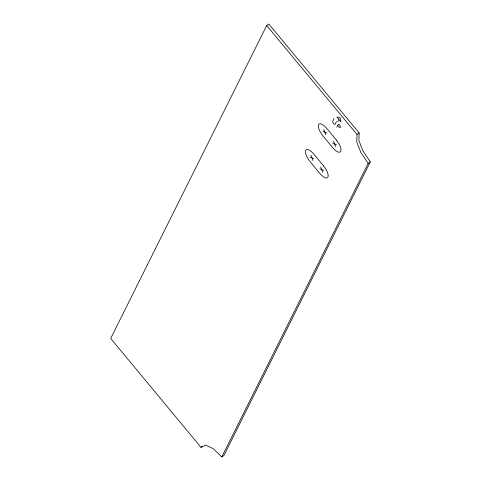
<?xml version="1.0" encoding="UTF-8"?>
<svg xmlns="http://www.w3.org/2000/svg" width="481" height="481" viewBox="0 0 481 481"><rect width="100%" height="100%" fill="white"/><g stroke="black" fill="none" stroke-linecap="round" stroke-linejoin="round"><path stroke-width="0.72" d="M266.696 25.559L357.016 134.47L356.746 141.883L360.828 152.471L368.169 163.396L221.807 456.95L213.179 448.617L205.567 445.105L201.016 447.36L110.69 338.45L266.696 25.559L268.831 24.05L359.157 132.96L358.886 140.374L362.969 150.962L370.31 161.887L223.948 455.441L221.807 456.95M334.073 118.494L332.708 121.224A1.96 0.746 54.8 0 0 333.567 123.449A1.96 0.746 54.8 0 0 335.167 124.188L336.526 121.452M337.836 121.657L338.925 119.468L340.939 121.891L339.977 117.358L336.916 117.045L338.786 119.294M336.784 127.273L338.299 124.236A1.058 0.403 54.8 0 1 339.165 124.633L339.376 124.886A2.183 0.83 54.8 0 1 340.326 127.363A2.183 0.83 54.8 0 1 338.546 126.545L337.812 125.661M357.016 134.47L359.157 132.96M368.169 163.396L370.31 161.887M201.016 447.36L202.621 446.23M322.937 131.259L326.671 132.978M332.696 143.025L336.429 144.745M310.089 157.034L313.816 158.754M319.847 168.801L323.581 170.527M333.561 141.294L335.564 146.483M323.803 129.521L325.805 134.716M320.713 167.069L322.715 172.258M310.948 155.303L312.951 160.492M336.435 140.127L326.677 128.361A9.903 3.776 54.8 0 0 318.59 124.627A9.903 3.776 54.8 0 0 322.931 135.876L332.69 147.649A9.903 3.776 54.8 0 0 340.776 151.377A9.903 3.776 54.8 0 0 336.435 140.127M323.587 165.903L313.828 154.136A9.903 3.776 54.8 0 0 305.742 150.409A9.903 3.776 54.8 0 0 310.077 161.652L319.841 173.425A9.903 3.776 54.8 0 0 327.922 177.152A9.903 3.776 54.8 0 0 323.587 165.903"/></g></svg>
